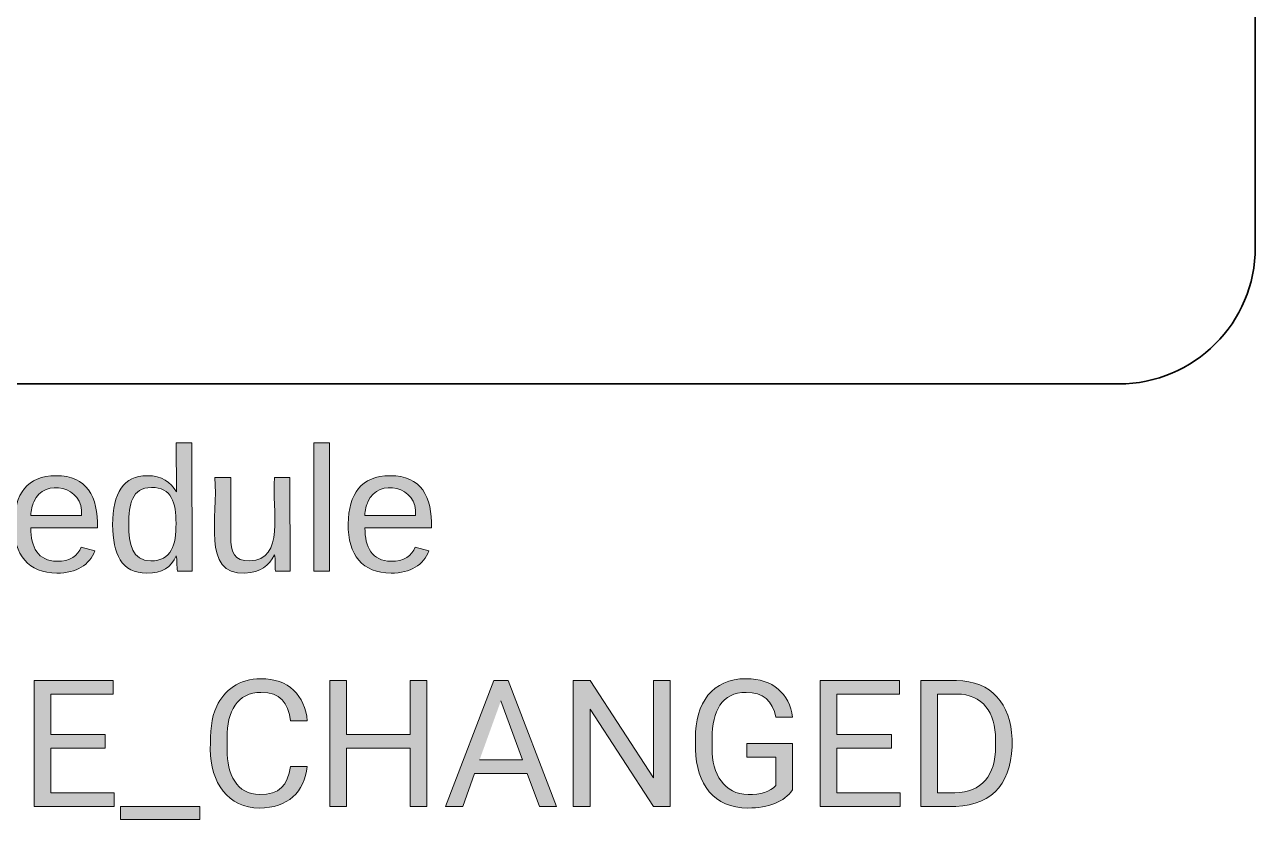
# Model space of a CAD drawing. Extents: x 3 to 1760, y 20 to 1040.
# Drawn here: x 349.9 to 458, y 492.6 to 562.4 of the extents above; entities that cross this region are included whole.
import ezdxf

# ---------------------------------------------------------------- set-up
doc = ezdxf.new("R2010")
doc.units = 0
doc.header["$MEASUREMENT"] = 0
doc.layers.add('Layer 1', color=7, linetype='Continuous', lineweight=0)

# ---------------------------------------------------------------- blocks, each defined once
blk = doc.blocks.new('Block_187')
at = {"layer": 'Layer 1', "true_color": 0x666666, "transparency": 33554687}
h = blk.add_hatch(color=251, dxfattribs=at)
h.dxf.hatch_style = 2
edge = h.paths.add_edge_path()
edge.add_spline(control_points=[(344.29, 521.66), (341.18, 521.66), (342.39, 517.25), (342.18, 514.36), (342.18, 514.36), (340.79, 514.36), (340.79, 514.36), (340.79, 514.36), (340.79, 525.63), (340.79, 525.63), (340.79, 525.63), (342.18, 525.63), (342.18, 525.63), (342.18, 525.63), (342.13, 521.18), (342.13, 521.18), (342.65, 522.09), (343.34, 522.74), (344.77, 522.74), (348.62, 522.74), (347.06, 517.73), (347.36, 514.36), (347.36, 514.36), (345.98, 514.36), (345.98, 514.36), (345.98, 514.36), (345.98, 519.58), (345.98, 519.58), (346.07, 520.97), (345.63, 521.7), (344.29, 521.66)], knot_values=[0, 0, 0, 0, 1, 1, 1, 2, 2, 2, 3, 3, 3, 4, 4, 4, 5, 5, 5, 6, 6, 6, 7, 7, 7, 8, 8, 8, 9, 9, 9, 10, 10, 10, 10], degree=3, periodic=0)
edge.add_line((344.29, 521.66), (344.29, 521.66))
h = blk.add_hatch(color=251, dxfattribs=at)
h.dxf.hatch_style = 2
edge = h.paths.add_edge_path()
edge.add_spline(control_points=[(360.67, 522.74), (362.01, 522.74), (362.74, 522.18), (363.26, 521.31), (363.26, 521.31), (363.22, 525.63), (363.22, 525.63), (363.22, 525.63), (364.6, 525.63), (364.6, 525.63), (364.6, 525.63), (364.65, 514.36), (364.65, 514.36), (364.65, 514.36), (363.35, 514.36), (363.35, 514.36), (363.26, 514.79), (363.35, 515.35), (363.22, 515.69), (362.79, 514.7), (362.01, 514.18), (360.67, 514.18), (358.38, 514.18), (357.69, 515.87), (357.65, 518.42), (357.65, 521.27), (358.64, 522.74), (360.67, 522.74)], knot_values=[0, 0, 0, 0, 1, 1, 1, 2, 2, 2, 3, 3, 3, 4, 4, 4, 5, 5, 5, 6, 6, 6, 7, 7, 7, 8, 8, 8, 9, 9, 9, 9], degree=3, periodic=0)
edge = h.paths.add_edge_path()
edge.add_spline(control_points=[(361.06, 521.7), (359.33, 521.7), (359.07, 520.23), (359.07, 518.46), (359.07, 516.73), (359.33, 515.26), (361.02, 515.26), (362.83, 515.26), (363.22, 516.65), (363.22, 518.55), (363.22, 520.36), (362.83, 521.74), (361.06, 521.7)], knot_values=[0, 0, 0, 0, 1, 1, 1, 2, 2, 2, 3, 3, 3, 4, 4, 4, 4], degree=3, periodic=0)
edge.add_line((361.06, 521.7), (361.06, 521.7))
h = blk.add_hatch(color=251, dxfattribs=at)
h.dxf.hatch_style = 2
edge = h.paths.add_edge_path()
edge.add_spline(control_points=[(375.32, 514.36), (375.32, 514.36), (375.32, 525.63), (375.32, 525.63), (375.32, 525.63), (376.7, 525.63), (376.7, 525.63), (376.7, 525.63), (376.7, 514.36), (376.7, 514.36), (376.7, 514.36), (375.32, 514.36), (375.32, 514.36)], knot_values=[0, 0, 0, 0, 1, 1, 1, 2, 2, 2, 3, 3, 3, 4, 4, 4, 4], degree=3, periodic=0)
edge.add_line((375.32, 514.36), (375.32, 514.36))
h = blk.add_hatch(color=251, dxfattribs=at)
h.dxf.hatch_style = 2
edge = h.paths.add_edge_path()
edge.add_spline(control_points=[(336.08, 521.66), (334.36, 521.66), (334.01, 520.23), (334.01, 518.5), (334.01, 516.78), (334.4, 515.26), (336.08, 515.26), (337.12, 515.26), (337.86, 515.87), (337.94, 516.9), (337.94, 516.9), (339.33, 516.82), (339.33, 516.82), (339.07, 515.22), (337.99, 514.18), (336.13, 514.18), (333.58, 514.18), (332.84, 515.95), (332.58, 518.46), (332.15, 522.48), (336.95, 524.12), (338.94, 521.23), (339.11, 520.92), (339.15, 520.62), (339.24, 520.28), (339.24, 520.28), (337.86, 520.15), (337.86, 520.15), (337.68, 521.05), (337.16, 521.66), (336.08, 521.66)], knot_values=[0, 0, 0, 0, 1, 1, 1, 2, 2, 2, 3, 3, 3, 4, 4, 4, 5, 5, 5, 6, 6, 6, 7, 7, 7, 8, 8, 8, 9, 9, 9, 10, 10, 10, 10], degree=3, periodic=0)
edge.add_line((336.08, 521.66), (336.08, 521.66))
h = blk.add_hatch(color=251, dxfattribs=at)
h.dxf.hatch_style = 2
edge = h.paths.add_edge_path()
edge.add_spline(control_points=[(329.99, 520.53), (329.86, 522), (326.28, 522.18), (326.23, 520.53), (326.88, 518.24), (331.2, 520.02), (331.37, 516.65), (331.55, 513.28), (324.89, 513.45), (324.59, 516.3), (324.59, 516.3), (325.8, 516.52), (325.8, 516.52), (325.97, 514.96), (329.99, 514.57), (330.03, 516.52), (329.6, 518.94), (325.15, 517.16), (324.94, 520.4), (324.76, 522.87), (328.48, 523.13), (330.21, 522.22), (330.73, 521.92), (331.12, 521.4), (331.24, 520.71)], knot_values=[0, 0, 0, 0, 1, 1, 1, 2, 2, 2, 3, 3, 3, 4, 4, 4, 5, 5, 5, 6, 6, 6, 7, 7, 7, 8, 8, 8, 8], degree=3, periodic=0)
edge.add_line((331.24, 520.71), (329.99, 520.53))
h = blk.add_hatch(color=251, dxfattribs=at)
h.dxf.hatch_style = 2
edge = h.paths.add_edge_path()
edge.add_spline(control_points=[(352.68, 522.74), (355.4, 522.74), (356.39, 520.92), (356.31, 518.16), (356.31, 518.16), (350.47, 518.16), (350.47, 518.16), (350.47, 516.43), (351.08, 515.26), (352.76, 515.22), (353.89, 515.18), (354.62, 515.74), (354.88, 516.47), (354.88, 516.47), (356.09, 516.13), (356.09, 516.13), (355.62, 514.92), (354.49, 514.18), (352.76, 514.18), (350.26, 514.18), (348.96, 515.78), (349, 518.5), (349.05, 521.14), (350.13, 522.74), (352.68, 522.74)], knot_values=[0, 0, 0, 0, 1, 1, 1, 2, 2, 2, 3, 3, 3, 4, 4, 4, 5, 5, 5, 6, 6, 6, 7, 7, 7, 8, 8, 8, 8], degree=3, periodic=0)
edge = h.paths.add_edge_path()
edge.add_spline(control_points=[(354.92, 519.24), (355.18, 521.83), (351.64, 522.57), (350.73, 520.45), (350.6, 520.15), (350.47, 519.71), (350.47, 519.24), (350.47, 519.24), (354.92, 519.24), (354.92, 519.24)], knot_values=[0, 0, 0, 0, 1, 1, 1, 2, 2, 2, 3, 3, 3, 3], degree=3, periodic=0)
edge.add_line((354.92, 519.24), (354.92, 519.24))
h = blk.add_hatch(color=251, dxfattribs=at)
h.dxf.hatch_style = 2
edge = h.paths.add_edge_path()
edge.add_spline(control_points=[(369.27, 514.18), (365.42, 514.01), (366.94, 519.19), (366.63, 522.57), (366.63, 522.57), (368.02, 522.57), (368.02, 522.57), (368.02, 522.57), (368.02, 517.38), (368.02, 517.38), (368.02, 516.04), (368.32, 515.22), (369.7, 515.26), (372.81, 515.35), (371.65, 519.63), (371.86, 522.57), (371.86, 522.57), (373.2, 522.57), (373.2, 522.57), (373.2, 522.57), (373.24, 514.36), (373.24, 514.36), (373.24, 514.36), (371.95, 514.36), (371.95, 514.36), (371.91, 514.79), (371.99, 515.44), (371.86, 515.78), (371.39, 514.83), (370.65, 514.23), (369.27, 514.18)], knot_values=[0, 0, 0, 0, 1, 1, 1, 2, 2, 2, 3, 3, 3, 4, 4, 4, 5, 5, 5, 6, 6, 6, 7, 7, 7, 8, 8, 8, 9, 9, 9, 10, 10, 10, 10], degree=3, periodic=0)
edge.add_line((369.27, 514.18), (369.27, 514.18))
h = blk.add_hatch(color=251, dxfattribs=at)
h.dxf.hatch_style = 2
edge = h.paths.add_edge_path()
edge.add_spline(control_points=[(382.02, 522.74), (384.74, 522.74), (385.73, 520.92), (385.65, 518.16), (385.65, 518.16), (379.81, 518.16), (379.81, 518.16), (379.81, 516.43), (380.42, 515.26), (382.1, 515.22), (383.23, 515.18), (383.96, 515.74), (384.22, 516.47), (384.22, 516.47), (385.43, 516.13), (385.43, 516.13), (384.95, 514.92), (383.83, 514.18), (382.1, 514.18), (379.6, 514.18), (378.3, 515.78), (378.34, 518.5), (378.39, 521.14), (379.47, 522.74), (382.02, 522.74)], knot_values=[0, 0, 0, 0, 1, 1, 1, 2, 2, 2, 3, 3, 3, 4, 4, 4, 5, 5, 5, 6, 6, 6, 7, 7, 7, 8, 8, 8, 8], degree=3, periodic=0)
edge = h.paths.add_edge_path()
edge.add_spline(control_points=[(384.26, 519.24), (384.52, 521.83), (380.98, 522.57), (380.07, 520.45), (379.94, 520.15), (379.81, 519.71), (379.81, 519.24), (379.81, 519.24), (384.26, 519.24), (384.26, 519.24)], knot_values=[0, 0, 0, 0, 1, 1, 1, 2, 2, 2, 3, 3, 3, 3], degree=3, periodic=0)
edge.add_line((384.26, 519.24), (384.26, 519.24))
at = {"layer": 'Layer 1'}
for points, knots in [([(344.29, 521.66), (341.18, 521.66), (342.39, 517.25), (342.18, 514.36), (342.18, 514.36), (340.79, 514.36), (340.79, 514.36), (340.79, 514.36), (340.79, 525.63), (340.79, 525.63), (340.79, 525.63), (342.18, 525.63), (342.18, 525.63), (342.18, 525.63), (342.13, 521.18), (342.13, 521.18), (342.65, 522.09), (343.34, 522.74), (344.77, 522.74), (348.62, 522.74), (347.06, 517.73), (347.36, 514.36), (347.36, 514.36), (345.98, 514.36), (345.98, 514.36), (345.98, 514.36), (345.98, 519.58), (345.98, 519.58), (346.07, 520.97), (345.63, 521.7), (344.29, 521.66)], [0, 0, 0, 0, 1, 1, 1, 2, 2, 2, 3, 3, 3, 4, 4, 4, 5, 5, 5, 6, 6, 6, 7, 7, 7, 8, 8, 8, 9, 9, 9, 10, 10, 10, 10]), ([(360.67, 522.74), (362.01, 522.74), (362.74, 522.18), (363.26, 521.31), (363.26, 521.31), (363.22, 525.63), (363.22, 525.63), (363.22, 525.63), (364.6, 525.63), (364.6, 525.63), (364.6, 525.63), (364.65, 514.36), (364.65, 514.36), (364.65, 514.36), (363.35, 514.36), (363.35, 514.36), (363.26, 514.79), (363.35, 515.35), (363.22, 515.69), (362.79, 514.7), (362.01, 514.18), (360.67, 514.18), (358.38, 514.18), (357.69, 515.87), (357.65, 518.42), (357.65, 521.27), (358.64, 522.74), (360.67, 522.74)], [0, 0, 0, 0, 1, 1, 1, 2, 2, 2, 3, 3, 3, 4, 4, 4, 5, 5, 5, 6, 6, 6, 7, 7, 7, 8, 8, 8, 9, 9, 9, 9]), ([(375.32, 514.36), (375.32, 514.36), (375.32, 525.63), (375.32, 525.63), (375.32, 525.63), (376.7, 525.63), (376.7, 525.63), (376.7, 525.63), (376.7, 514.36), (376.7, 514.36), (376.7, 514.36), (375.32, 514.36), (375.32, 514.36)], [0, 0, 0, 0, 1, 1, 1, 2, 2, 2, 3, 3, 3, 4, 4, 4, 4]), ([(336.08, 521.66), (334.36, 521.66), (334.01, 520.23), (334.01, 518.5), (334.01, 516.78), (334.4, 515.26), (336.08, 515.26), (337.12, 515.26), (337.86, 515.87), (337.94, 516.9), (337.94, 516.9), (339.33, 516.82), (339.33, 516.82), (339.07, 515.22), (337.99, 514.18), (336.13, 514.18), (333.58, 514.18), (332.84, 515.95), (332.58, 518.46), (332.15, 522.48), (336.95, 524.12), (338.94, 521.23), (339.11, 520.92), (339.15, 520.62), (339.24, 520.28), (339.24, 520.28), (337.86, 520.15), (337.86, 520.15), (337.68, 521.05), (337.16, 521.66), (336.08, 521.66)], [0, 0, 0, 0, 1, 1, 1, 2, 2, 2, 3, 3, 3, 4, 4, 4, 5, 5, 5, 6, 6, 6, 7, 7, 7, 8, 8, 8, 9, 9, 9, 10, 10, 10, 10]), ([(329.99, 520.53), (329.86, 522), (326.28, 522.18), (326.23, 520.53), (326.88, 518.24), (331.2, 520.02), (331.37, 516.65), (331.55, 513.28), (324.89, 513.45), (324.59, 516.3), (324.59, 516.3), (325.8, 516.52), (325.8, 516.52), (325.97, 514.96), (329.99, 514.57), (330.03, 516.52), (329.6, 518.94), (325.15, 517.16), (324.94, 520.4), (324.76, 522.87), (328.48, 523.13), (330.21, 522.22), (330.73, 521.92), (331.12, 521.4), (331.24, 520.71)], [0, 0, 0, 0, 1, 1, 1, 2, 2, 2, 3, 3, 3, 4, 4, 4, 5, 5, 5, 6, 6, 6, 7, 7, 7, 8, 8, 8, 8]), ([(352.68, 522.74), (355.4, 522.74), (356.39, 520.92), (356.31, 518.16), (356.31, 518.16), (350.47, 518.16), (350.47, 518.16), (350.47, 516.43), (351.08, 515.26), (352.76, 515.22), (353.89, 515.18), (354.62, 515.74), (354.88, 516.47), (354.88, 516.47), (356.09, 516.13), (356.09, 516.13), (355.62, 514.92), (354.49, 514.18), (352.76, 514.18), (350.26, 514.18), (348.96, 515.78), (349, 518.5), (349.05, 521.14), (350.13, 522.74), (352.68, 522.74)], [0, 0, 0, 0, 1, 1, 1, 2, 2, 2, 3, 3, 3, 4, 4, 4, 5, 5, 5, 6, 6, 6, 7, 7, 7, 8, 8, 8, 8]), ([(354.92, 519.24), (355.18, 521.83), (351.64, 522.57), (350.73, 520.45), (350.6, 520.15), (350.47, 519.71), (350.47, 519.24), (350.47, 519.24), (354.92, 519.24), (354.92, 519.24)], [0, 0, 0, 0, 1, 1, 1, 2, 2, 2, 3, 3, 3, 3]), ([(369.27, 514.18), (365.42, 514.01), (366.94, 519.19), (366.63, 522.57), (366.63, 522.57), (368.02, 522.57), (368.02, 522.57), (368.02, 522.57), (368.02, 517.38), (368.02, 517.38), (368.02, 516.04), (368.32, 515.22), (369.7, 515.26), (372.81, 515.35), (371.65, 519.63), (371.86, 522.57), (371.86, 522.57), (373.2, 522.57), (373.2, 522.57), (373.2, 522.57), (373.24, 514.36), (373.24, 514.36), (373.24, 514.36), (371.95, 514.36), (371.95, 514.36), (371.91, 514.79), (371.99, 515.44), (371.86, 515.78), (371.39, 514.83), (370.65, 514.23), (369.27, 514.18)], [0, 0, 0, 0, 1, 1, 1, 2, 2, 2, 3, 3, 3, 4, 4, 4, 5, 5, 5, 6, 6, 6, 7, 7, 7, 8, 8, 8, 9, 9, 9, 10, 10, 10, 10]), ([(382.02, 522.74), (384.74, 522.74), (385.73, 520.92), (385.65, 518.16), (385.65, 518.16), (379.81, 518.16), (379.81, 518.16), (379.81, 516.43), (380.42, 515.26), (382.1, 515.22), (383.23, 515.18), (383.96, 515.74), (384.22, 516.47), (384.22, 516.47), (385.43, 516.13), (385.43, 516.13), (384.95, 514.92), (383.83, 514.18), (382.1, 514.18), (379.6, 514.18), (378.3, 515.78), (378.34, 518.5), (378.39, 521.14), (379.47, 522.74), (382.02, 522.74)], [0, 0, 0, 0, 1, 1, 1, 2, 2, 2, 3, 3, 3, 4, 4, 4, 5, 5, 5, 6, 6, 6, 7, 7, 7, 8, 8, 8, 8]), ([(384.26, 519.24), (384.52, 521.83), (380.98, 522.57), (380.07, 520.45), (379.94, 520.15), (379.81, 519.71), (379.81, 519.24), (379.81, 519.24), (384.26, 519.24), (384.26, 519.24)], [0, 0, 0, 0, 1, 1, 1, 2, 2, 2, 3, 3, 3, 3]), ([(361.06, 521.7), (359.33, 521.7), (359.07, 520.23), (359.07, 518.46), (359.07, 516.73), (359.33, 515.26), (361.02, 515.26), (362.83, 515.26), (363.22, 516.65), (363.22, 518.55), (363.22, 520.36), (362.83, 521.74), (361.06, 521.7)], [0, 0, 0, 0, 1, 1, 1, 2, 2, 2, 3, 3, 3, 4, 4, 4, 4])]:
    blk.add_open_spline(points, degree=3, knots=knots, dxfattribs=at)
blk = doc.blocks.new('Block_186')
at = {"layer": 'Layer 1'}
blk.add_blockref('Block_187', (0, 0), dxfattribs=at)
blk = doc.blocks.new('Block_189')
at = {"layer": 'Layer 1', "true_color": 0x202124, "transparency": 33554687}
h = blk.add_hatch(color=250, dxfattribs=at)
h.dxf.hatch_style = 2
edge = h.paths.add_edge_path()
edge.add_spline(control_points=[(370.55, 494.74), (372.36, 494.74), (373.01, 495.52), (373.28, 497.21), (373.28, 497.21), (374.75, 497.21), (374.75, 497.21), (374.5, 494.95), (373.02, 493.55), (370.55, 493.55), (367.81, 493.55), (366.23, 495.82), (366.23, 498.71), (366.23, 500.21), (366.29, 501.45), (366.79, 502.49), (367.46, 503.9), (368.74, 504.9), (370.68, 504.91), (373.08, 504.93), (374.55, 503.43), (374.75, 501.21), (374.75, 501.21), (373.28, 501.21), (373.28, 501.21), (373.05, 502.82), (372.39, 503.71), (370.68, 503.71), (368.62, 503.71), (367.67, 502.01), (367.7, 499.74), (367.7, 499.74), (367.7, 498.67), (367.7, 498.67), (367.68, 496.53), (368.57, 494.74), (370.55, 494.74)], knot_values=[0, 0, 0, 0, 1, 1, 1, 2, 2, 2, 3, 3, 3, 4, 4, 4, 5, 5, 5, 6, 6, 6, 7, 7, 7, 8, 8, 8, 9, 9, 9, 10, 10, 10, 11, 11, 11, 12, 12, 12, 12], degree=3, periodic=0)
edge.add_line((370.55, 494.74), (370.55, 494.74))
h = blk.add_hatch(color=250, dxfattribs=at)
h.dxf.hatch_style = 2
edge = h.paths.add_edge_path()
edge.add_spline(control_points=[(413.46, 494.74), (414.56, 494.74), (415.38, 494.96), (415.91, 495.54), (415.91, 495.54), (415.91, 498.02), (415.91, 498.02), (415.91, 498.02), (413.36, 498.02), (413.36, 498.02), (413.36, 498.02), (413.36, 499.21), (413.36, 499.21), (413.36, 499.21), (417.37, 499.21), (417.37, 499.21), (417.37, 499.21), (417.37, 495.15), (417.37, 495.15), (416.64, 494.09), (415.24, 493.55), (413.45, 493.55), (410.46, 493.55), (408.91, 495.67), (408.84, 498.7), (408.84, 498.7), (408.84, 499.66), (408.84, 499.66), (408.81, 502.78), (410.32, 504.91), (413.29, 504.91), (415.64, 504.92), (417.08, 503.61), (417.37, 501.52), (417.37, 501.52), (415.91, 501.52), (415.91, 501.52), (415.63, 502.98), (414.76, 503.71), (413.29, 503.71), (411.13, 503.71), (410.31, 502.04), (410.31, 499.7), (410.31, 499.7), (410.31, 498.8), (410.31, 498.8), (410.27, 496.55), (411.37, 494.74), (413.46, 494.74)], knot_values=[0, 0, 0, 0, 1, 1, 1, 2, 2, 2, 3, 3, 3, 4, 4, 4, 5, 5, 5, 6, 6, 6, 7, 7, 7, 8, 8, 8, 9, 9, 9, 10, 10, 10, 11, 11, 11, 12, 12, 12, 13, 13, 13, 14, 14, 14, 15, 15, 15, 16, 16, 16, 16], degree=3, periodic=0)
edge.add_line((413.46, 494.74), (413.46, 494.74))
h = blk.add_hatch(color=250, dxfattribs=at)
h.dxf.hatch_style = 2
edge = h.paths.add_edge_path()
edge.add_spline(control_points=[(357, 498.81), (357, 498.81), (352.21, 498.81), (352.21, 498.81), (352.21, 498.81), (352.21, 494.89), (352.21, 494.89), (352.21, 494.89), (357.78, 494.89), (357.78, 494.89), (357.78, 494.89), (357.78, 493.7), (357.78, 493.7), (357.78, 493.7), (350.75, 493.7), (350.75, 493.7), (350.75, 493.7), (350.75, 504.76), (350.75, 504.76), (350.75, 504.76), (357.7, 504.76), (357.7, 504.76), (357.7, 504.76), (357.7, 503.56), (357.7, 503.56), (357.7, 503.56), (352.21, 503.56), (352.21, 503.56), (352.21, 503.56), (352.21, 500.01), (352.21, 500.01), (352.21, 500.01), (357, 500.01), (357, 500.01), (357, 500.01), (357, 498.81), (357, 498.81)], knot_values=[0, 0, 0, 0, 1, 1, 1, 2, 2, 2, 3, 3, 3, 4, 4, 4, 5, 5, 5, 6, 6, 6, 7, 7, 7, 8, 8, 8, 9, 9, 9, 10, 10, 10, 11, 11, 11, 12, 12, 12, 12], degree=3, periodic=0)
edge.add_line((357, 498.81), (357, 498.81))
h = blk.add_hatch(color=250, dxfattribs=at)
h.dxf.hatch_style = 2
edge = h.paths.add_edge_path()
edge.add_spline(control_points=[(385.24, 493.7), (385.24, 493.7), (383.77, 493.7), (383.77, 493.7), (383.77, 493.7), (383.77, 498.81), (383.77, 498.81), (383.77, 498.81), (378.2, 498.81), (378.2, 498.81), (378.2, 498.81), (378.2, 493.7), (378.2, 493.7), (378.2, 493.7), (376.74, 493.7), (376.74, 493.7), (376.74, 493.7), (376.74, 504.76), (376.74, 504.76), (376.74, 504.76), (378.2, 504.76), (378.2, 504.76), (378.2, 504.76), (378.2, 500.01), (378.2, 500.01), (378.2, 500.01), (383.77, 500.01), (383.77, 500.01), (383.77, 500.01), (383.77, 504.76), (383.77, 504.76), (383.77, 504.76), (385.24, 504.76), (385.24, 504.76), (385.24, 504.76), (385.24, 493.7), (385.24, 493.7)], knot_values=[0, 0, 0, 0, 1, 1, 1, 2, 2, 2, 3, 3, 3, 4, 4, 4, 5, 5, 5, 6, 6, 6, 7, 7, 7, 8, 8, 8, 9, 9, 9, 10, 10, 10, 11, 11, 11, 12, 12, 12, 12], degree=3, periodic=0)
edge.add_line((385.24, 493.7), (385.24, 493.7))
h = blk.add_hatch(color=250, dxfattribs=at)
h.dxf.hatch_style = 2
edge = h.paths.add_edge_path()
edge.add_spline(control_points=[(394.07, 496.59), (394.07, 496.59), (389.44, 496.59), (389.44, 496.59), (389.44, 496.59), (388.4, 493.7), (388.4, 493.7), (388.4, 493.7), (386.89, 493.7), (386.89, 493.7), (386.89, 493.7), (391.12, 504.76), (391.12, 504.76), (391.12, 504.76), (392.39, 504.76), (392.39, 504.76), (392.39, 504.76), (396.62, 493.7), (396.62, 493.7), (396.62, 493.7), (395.13, 493.7), (395.13, 493.7), (395.13, 493.7), (394.07, 496.59), (394.07, 496.59)], knot_values=[0, 0, 0, 0, 1, 1, 1, 2, 2, 2, 3, 3, 3, 4, 4, 4, 5, 5, 5, 6, 6, 6, 7, 7, 7, 8, 8, 8, 8], degree=3, periodic=0)
edge = h.paths.add_edge_path()
edge.add_spline(control_points=[(389.88, 497.79), (389.88, 497.79), (393.64, 497.79), (393.64, 497.79), (393.64, 497.79), (391.75, 502.96), (391.75, 502.96)], knot_values=[0, 0, 0, 0, 1, 1, 1, 2, 2, 2, 2], degree=3, periodic=0)
edge.add_line((391.75, 502.96), (389.88, 497.79))
h = blk.add_hatch(color=250, dxfattribs=at)
h.dxf.hatch_style = 2
edge = h.paths.add_edge_path()
edge.add_spline(control_points=[(406.61, 493.7), (406.61, 493.7), (405.14, 493.7), (405.14, 493.7), (405.14, 493.7), (399.58, 502.22), (399.58, 502.22), (399.58, 502.22), (399.58, 493.7), (399.58, 493.7), (399.58, 493.7), (398.11, 493.7), (398.11, 493.7), (398.11, 493.7), (398.11, 504.76), (398.11, 504.76), (398.11, 504.76), (399.58, 504.76), (399.58, 504.76), (399.58, 504.76), (405.16, 496.2), (405.16, 496.2), (405.16, 496.2), (405.16, 504.76), (405.16, 504.76), (405.16, 504.76), (406.61, 504.76), (406.61, 504.76), (406.61, 504.76), (406.61, 493.7), (406.61, 493.7)], knot_values=[0, 0, 0, 0, 1, 1, 1, 2, 2, 2, 3, 3, 3, 4, 4, 4, 5, 5, 5, 6, 6, 6, 7, 7, 7, 8, 8, 8, 9, 9, 9, 10, 10, 10, 10], degree=3, periodic=0)
edge.add_line((406.61, 493.7), (406.61, 493.7))
h = blk.add_hatch(color=250, dxfattribs=at)
h.dxf.hatch_style = 2
edge = h.paths.add_edge_path()
edge.add_spline(control_points=[(426.05, 498.81), (426.05, 498.81), (421.25, 498.81), (421.25, 498.81), (421.25, 498.81), (421.25, 494.89), (421.25, 494.89), (421.25, 494.89), (426.82, 494.89), (426.82, 494.89), (426.82, 494.89), (426.82, 493.7), (426.82, 493.7), (426.82, 493.7), (419.8, 493.7), (419.8, 493.7), (419.8, 493.7), (419.8, 504.76), (419.8, 504.76), (419.8, 504.76), (426.75, 504.76), (426.75, 504.76), (426.75, 504.76), (426.75, 503.56), (426.75, 503.56), (426.75, 503.56), (421.25, 503.56), (421.25, 503.56), (421.25, 503.56), (421.25, 500.01), (421.25, 500.01), (421.25, 500.01), (426.05, 500.01), (426.05, 500.01), (426.05, 500.01), (426.05, 498.81), (426.05, 498.81)], knot_values=[0, 0, 0, 0, 1, 1, 1, 2, 2, 2, 3, 3, 3, 4, 4, 4, 5, 5, 5, 6, 6, 6, 7, 7, 7, 8, 8, 8, 9, 9, 9, 10, 10, 10, 11, 11, 11, 12, 12, 12, 12], degree=3, periodic=0)
edge.add_line((426.05, 498.81), (426.05, 498.81))
h = blk.add_hatch(color=250, dxfattribs=at)
h.dxf.hatch_style = 2
edge = h.paths.add_edge_path()
edge.add_spline(control_points=[(436.64, 499.6), (436.76, 495.96), (435.07, 493.81), (431.7, 493.7), (431.7, 493.7), (428.64, 493.7), (428.64, 493.7), (428.64, 493.7), (428.64, 504.76), (428.64, 504.76), (428.64, 504.76), (431.76, 504.76), (431.76, 504.76), (434.86, 504.69), (436.52, 502.72), (436.64, 499.6)], knot_values=[0, 0, 0, 0, 1, 1, 1, 2, 2, 2, 3, 3, 3, 4, 4, 4, 5, 5, 5, 5], degree=3, periodic=0)
edge = h.paths.add_edge_path()
edge.add_spline(control_points=[(435.19, 499.57), (435.22, 501.94), (434.06, 503.54), (431.8, 503.56), (431.8, 503.56), (430.1, 503.56), (430.1, 503.56), (430.1, 503.56), (430.1, 494.89), (430.1, 494.89), (430.1, 494.89), (431.63, 494.89), (431.63, 494.89), (433.97, 494.89), (435.22, 496.48), (435.19, 498.93), (435.19, 498.93), (435.19, 499.57), (435.19, 499.57)], knot_values=[0, 0, 0, 0, 1, 1, 1, 2, 2, 2, 3, 3, 3, 4, 4, 4, 5, 5, 5, 6, 6, 6, 6], degree=3, periodic=0)
edge.add_line((435.19, 499.57), (435.19, 499.57))
h = blk.add_hatch(color=250, dxfattribs=at)
h.dxf.hatch_style = 2
edge = h.paths.add_edge_path()
edge.add_spline(control_points=[(365.3, 492.55), (365.3, 492.55), (358.34, 492.55), (358.34, 492.55), (358.34, 492.55), (358.34, 493.7), (358.34, 493.7), (358.34, 493.7), (365.3, 493.7), (365.3, 493.7), (365.3, 493.7), (365.3, 492.55), (365.3, 492.55)], knot_values=[0, 0, 0, 0, 1, 1, 1, 2, 2, 2, 3, 3, 3, 4, 4, 4, 4], degree=3, periodic=0)
edge.add_line((365.3, 492.55), (365.3, 492.55))
at = {"layer": 'Layer 1'}
for points, knots in [([(370.55, 494.74), (372.36, 494.74), (373.01, 495.52), (373.28, 497.21), (373.28, 497.21), (374.75, 497.21), (374.75, 497.21), (374.5, 494.95), (373.02, 493.55), (370.55, 493.55), (367.81, 493.55), (366.23, 495.82), (366.23, 498.71), (366.23, 500.21), (366.29, 501.45), (366.79, 502.49), (367.46, 503.9), (368.74, 504.9), (370.68, 504.91), (373.08, 504.93), (374.55, 503.43), (374.75, 501.21), (374.75, 501.21), (373.28, 501.21), (373.28, 501.21), (373.05, 502.82), (372.39, 503.71), (370.68, 503.71), (368.62, 503.71), (367.67, 502.01), (367.7, 499.74), (367.7, 499.74), (367.7, 498.67), (367.7, 498.67), (367.68, 496.53), (368.57, 494.74), (370.55, 494.74)], [0, 0, 0, 0, 1, 1, 1, 2, 2, 2, 3, 3, 3, 4, 4, 4, 5, 5, 5, 6, 6, 6, 7, 7, 7, 8, 8, 8, 9, 9, 9, 10, 10, 10, 11, 11, 11, 12, 12, 12, 12]), ([(413.46, 494.74), (414.56, 494.74), (415.38, 494.96), (415.91, 495.54), (415.91, 495.54), (415.91, 498.02), (415.91, 498.02), (415.91, 498.02), (413.36, 498.02), (413.36, 498.02), (413.36, 498.02), (413.36, 499.21), (413.36, 499.21), (413.36, 499.21), (417.37, 499.21), (417.37, 499.21), (417.37, 499.21), (417.37, 495.15), (417.37, 495.15), (416.64, 494.09), (415.24, 493.55), (413.45, 493.55), (410.46, 493.55), (408.91, 495.67), (408.84, 498.7), (408.84, 498.7), (408.84, 499.66), (408.84, 499.66), (408.81, 502.78), (410.32, 504.91), (413.29, 504.91), (415.64, 504.92), (417.08, 503.61), (417.37, 501.52), (417.37, 501.52), (415.91, 501.52), (415.91, 501.52), (415.63, 502.98), (414.76, 503.71), (413.29, 503.71), (411.13, 503.71), (410.31, 502.04), (410.31, 499.7), (410.31, 499.7), (410.31, 498.8), (410.31, 498.8), (410.27, 496.55), (411.37, 494.74), (413.46, 494.74)], [0, 0, 0, 0, 1, 1, 1, 2, 2, 2, 3, 3, 3, 4, 4, 4, 5, 5, 5, 6, 6, 6, 7, 7, 7, 8, 8, 8, 9, 9, 9, 10, 10, 10, 11, 11, 11, 12, 12, 12, 13, 13, 13, 14, 14, 14, 15, 15, 15, 16, 16, 16, 16]), ([(357, 498.81), (357, 498.81), (352.21, 498.81), (352.21, 498.81), (352.21, 498.81), (352.21, 494.89), (352.21, 494.89), (352.21, 494.89), (357.78, 494.89), (357.78, 494.89), (357.78, 494.89), (357.78, 493.7), (357.78, 493.7), (357.78, 493.7), (350.75, 493.7), (350.75, 493.7), (350.75, 493.7), (350.75, 504.76), (350.75, 504.76), (350.75, 504.76), (357.7, 504.76), (357.7, 504.76), (357.7, 504.76), (357.7, 503.56), (357.7, 503.56), (357.7, 503.56), (352.21, 503.56), (352.21, 503.56), (352.21, 503.56), (352.21, 500.01), (352.21, 500.01), (352.21, 500.01), (357, 500.01), (357, 500.01), (357, 500.01), (357, 498.81), (357, 498.81)], [0, 0, 0, 0, 1, 1, 1, 2, 2, 2, 3, 3, 3, 4, 4, 4, 5, 5, 5, 6, 6, 6, 7, 7, 7, 8, 8, 8, 9, 9, 9, 10, 10, 10, 11, 11, 11, 12, 12, 12, 12]), ([(385.24, 493.7), (385.24, 493.7), (383.77, 493.7), (383.77, 493.7), (383.77, 493.7), (383.77, 498.81), (383.77, 498.81), (383.77, 498.81), (378.2, 498.81), (378.2, 498.81), (378.2, 498.81), (378.2, 493.7), (378.2, 493.7), (378.2, 493.7), (376.74, 493.7), (376.74, 493.7), (376.74, 493.7), (376.74, 504.76), (376.74, 504.76), (376.74, 504.76), (378.2, 504.76), (378.2, 504.76), (378.2, 504.76), (378.2, 500.01), (378.2, 500.01), (378.2, 500.01), (383.77, 500.01), (383.77, 500.01), (383.77, 500.01), (383.77, 504.76), (383.77, 504.76), (383.77, 504.76), (385.24, 504.76), (385.24, 504.76), (385.24, 504.76), (385.24, 493.7), (385.24, 493.7)], [0, 0, 0, 0, 1, 1, 1, 2, 2, 2, 3, 3, 3, 4, 4, 4, 5, 5, 5, 6, 6, 6, 7, 7, 7, 8, 8, 8, 9, 9, 9, 10, 10, 10, 11, 11, 11, 12, 12, 12, 12]), ([(394.07, 496.59), (394.07, 496.59), (389.44, 496.59), (389.44, 496.59), (389.44, 496.59), (388.4, 493.7), (388.4, 493.7), (388.4, 493.7), (386.89, 493.7), (386.89, 493.7), (386.89, 493.7), (391.12, 504.76), (391.12, 504.76), (391.12, 504.76), (392.39, 504.76), (392.39, 504.76), (392.39, 504.76), (396.62, 493.7), (396.62, 493.7), (396.62, 493.7), (395.13, 493.7), (395.13, 493.7), (395.13, 493.7), (394.07, 496.59), (394.07, 496.59)], [0, 0, 0, 0, 1, 1, 1, 2, 2, 2, 3, 3, 3, 4, 4, 4, 5, 5, 5, 6, 6, 6, 7, 7, 7, 8, 8, 8, 8]), ([(406.61, 493.7), (406.61, 493.7), (405.14, 493.7), (405.14, 493.7), (405.14, 493.7), (399.58, 502.22), (399.58, 502.22), (399.58, 502.22), (399.58, 493.7), (399.58, 493.7), (399.58, 493.7), (398.11, 493.7), (398.11, 493.7), (398.11, 493.7), (398.11, 504.76), (398.11, 504.76), (398.11, 504.76), (399.58, 504.76), (399.58, 504.76), (399.58, 504.76), (405.16, 496.2), (405.16, 496.2), (405.16, 496.2), (405.16, 504.76), (405.16, 504.76), (405.16, 504.76), (406.61, 504.76), (406.61, 504.76), (406.61, 504.76), (406.61, 493.7), (406.61, 493.7)], [0, 0, 0, 0, 1, 1, 1, 2, 2, 2, 3, 3, 3, 4, 4, 4, 5, 5, 5, 6, 6, 6, 7, 7, 7, 8, 8, 8, 9, 9, 9, 10, 10, 10, 10]), ([(426.05, 498.81), (426.05, 498.81), (421.25, 498.81), (421.25, 498.81), (421.25, 498.81), (421.25, 494.89), (421.25, 494.89), (421.25, 494.89), (426.82, 494.89), (426.82, 494.89), (426.82, 494.89), (426.82, 493.7), (426.82, 493.7), (426.82, 493.7), (419.8, 493.7), (419.8, 493.7), (419.8, 493.7), (419.8, 504.76), (419.8, 504.76), (419.8, 504.76), (426.75, 504.76), (426.75, 504.76), (426.75, 504.76), (426.75, 503.56), (426.75, 503.56), (426.75, 503.56), (421.25, 503.56), (421.25, 503.56), (421.25, 503.56), (421.25, 500.01), (421.25, 500.01), (421.25, 500.01), (426.05, 500.01), (426.05, 500.01), (426.05, 500.01), (426.05, 498.81), (426.05, 498.81)], [0, 0, 0, 0, 1, 1, 1, 2, 2, 2, 3, 3, 3, 4, 4, 4, 5, 5, 5, 6, 6, 6, 7, 7, 7, 8, 8, 8, 9, 9, 9, 10, 10, 10, 11, 11, 11, 12, 12, 12, 12]), ([(436.64, 499.6), (436.76, 495.96), (435.07, 493.81), (431.7, 493.7), (431.7, 493.7), (428.64, 493.7), (428.64, 493.7), (428.64, 493.7), (428.64, 504.76), (428.64, 504.76), (428.64, 504.76), (431.76, 504.76), (431.76, 504.76), (434.86, 504.69), (436.52, 502.72), (436.64, 499.6)], [0, 0, 0, 0, 1, 1, 1, 2, 2, 2, 3, 3, 3, 4, 4, 4, 5, 5, 5, 5]), ([(389.88, 497.79), (389.88, 497.79), (393.64, 497.79), (393.64, 497.79), (393.64, 497.79), (391.75, 502.96), (391.75, 502.96)], [0, 0, 0, 0, 1, 1, 1, 2, 2, 2, 2]), ([(435.19, 499.57), (435.22, 501.94), (434.06, 503.54), (431.8, 503.56), (431.8, 503.56), (430.1, 503.56), (430.1, 503.56), (430.1, 503.56), (430.1, 494.89), (430.1, 494.89), (430.1, 494.89), (431.63, 494.89), (431.63, 494.89), (433.97, 494.89), (435.22, 496.48), (435.19, 498.93), (435.19, 498.93), (435.19, 499.57), (435.19, 499.57)], [0, 0, 0, 0, 1, 1, 1, 2, 2, 2, 3, 3, 3, 4, 4, 4, 5, 5, 5, 6, 6, 6, 6]), ([(365.3, 492.55), (365.3, 492.55), (358.34, 492.55), (358.34, 492.55), (358.34, 492.55), (358.34, 493.7), (358.34, 493.7), (358.34, 493.7), (365.3, 493.7), (365.3, 493.7), (365.3, 493.7), (365.3, 492.55), (365.3, 492.55)], [0, 0, 0, 0, 1, 1, 1, 2, 2, 2, 3, 3, 3, 4, 4, 4, 4])]:
    blk.add_open_spline(points, degree=3, knots=knots, dxfattribs=at)
blk = doc.blocks.new('Block_188')
at = {"layer": 'Layer 1'}
blk.add_blockref('Block_189', (0, 0), dxfattribs=at)
blk = doc.blocks.new('Block_178')
at = {"layer": 'Layer 1'}
for name in ['Block_186', 'Block_188']:
    blk.add_blockref(name, (0, 0), dxfattribs=at)
blk = doc.blocks.new('Block_0')
at = {"layer": 'Layer 1', "color": 251, "lineweight": 35, "true_color": 0x666666}
blk.add_open_spline([(458.01, 729.43), (458.01, 729.43), (458.01, 542.8), (458.01, 542.8), (458.01, 536.17), (452.64, 530.8), (446.01, 530.8), (446.01, 530.8), (140.01, 530.8), (140.01, 530.8), (133.39, 530.8), (128.01, 536.17), (128.01, 542.8), (128.01, 542.8), (128.01, 772.97), (128.01, 772.97), (128.01, 779.6), (133.39, 784.97), (140.01, 784.97), (140.01, 784.97), (261.63, 784.97), (261.63, 784.97)], degree=3, knots=[0, 0, 0, 0, 1, 1, 1, 2, 2, 2, 3, 3, 3, 4, 4, 4, 5, 5, 5, 6, 6, 6, 7, 7, 7, 7], dxfattribs=at)
at = {"layer": 'Layer 1'}
blk.add_blockref('Block_178', (0, 0), dxfattribs=at)

msp = doc.modelspace()

# ---------------------------------------------------------------- block references
at = {"layer": 'Layer 1'}
msp.add_blockref('Block_0', (0, 0), dxfattribs=at)

doc.saveas('drawing.dxf')
